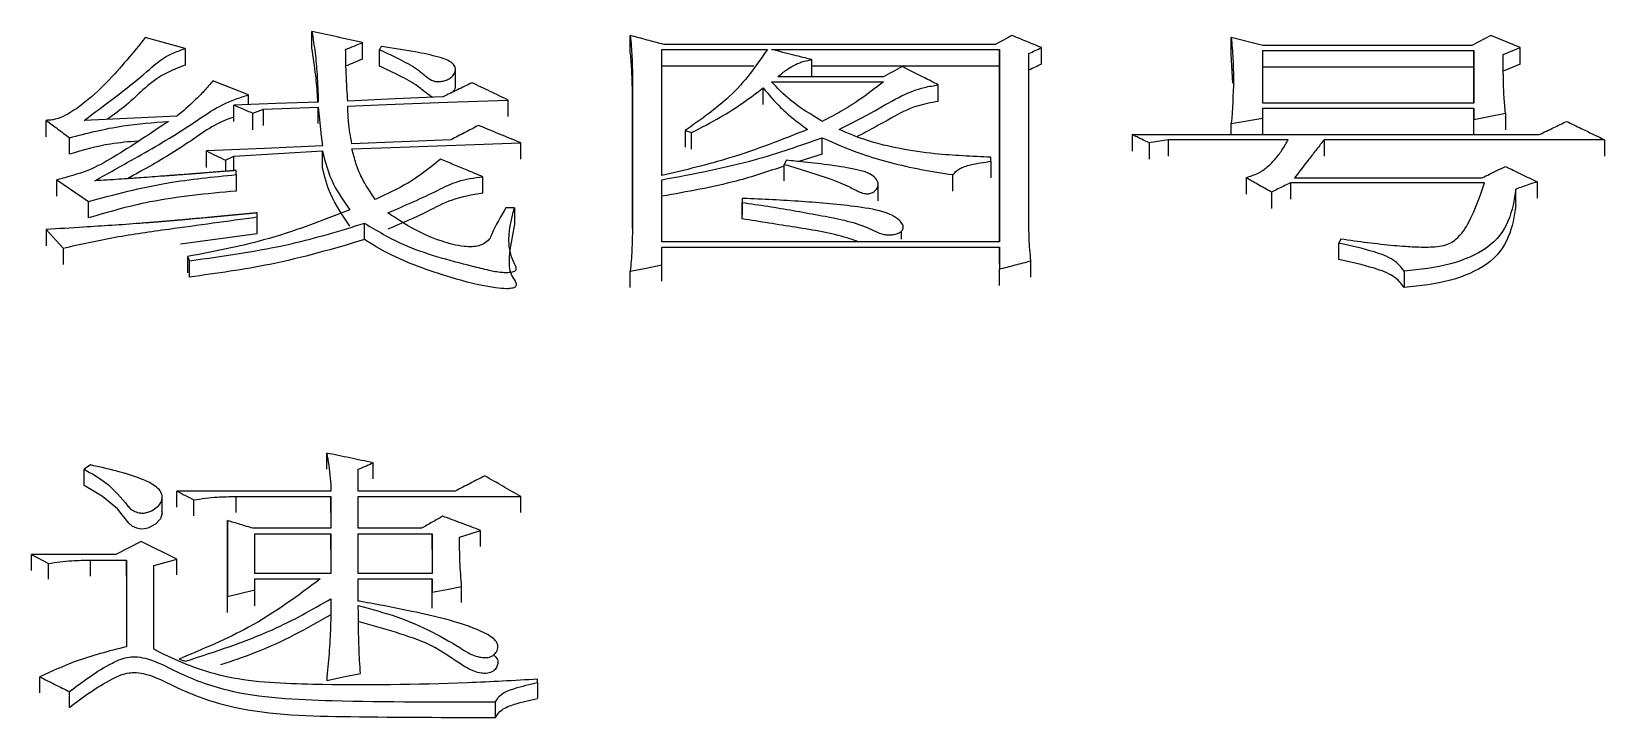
# Model space of a CAD drawing. Header units: millimetres. Extents: x 5659 to 7608, y 3628 to 5007.
# Drawn here: x 6105.1 to 6113.17, y 4833.07 to 4836.58 of the extents above; entities that cross this region are included whole.
import ezdxf

# ---------------------------------------------------------------- set-up
doc = ezdxf.new("R2010")
doc.units = ezdxf.units.MM

msp = doc.modelspace()

# ---------------------------------------------------------------- linework, layer by layer
at = {"color": 7, "linetype": 'Continuous', "lineweight": 25}
for p, q in [((6106.5428, 4836.4997), (6106.5428, 4836.5849)), ((6105.8933, 4836.4977), (6105.6882, 4836.5541)), ((6105.8933, 4836.4977), (6105.8933, 4836.4126)), ((6106.8024, 4836.4433), (6106.8024, 4836.5284)), ((6106.8889, 4836.4073), (6106.8889, 4836.4924)), ((6108.1762, 4836.4792), (6108.1762, 4836.5643)), ((6108.3385, 4836.4924), (6108.8794, 4836.4924)), ((6108.3385, 4835.8461), (6108.3385, 4836.4924)), ((6110.0476, 4836.5181), (6108.3493, 4836.5181)), ((6108.901, 4836.4924), (6110.0692, 4836.4923)), ((6110.0692, 4836.4923), (6110.0692, 4835.5061)), ((6110.0692, 4836.4073), (6110.0692, 4836.4923)), ((6110.2856, 4836.4175), (6110.2856, 4836.5026)), ((6111.2591, 4836.4688), (6111.2591, 4836.554)), ((6111.4214, 4836.5129), (6111.2591, 4836.554)), ((6112.4923, 4836.5129), (6111.4214, 4836.5129)), ((6112.5897, 4836.5642), (6112.4923, 4836.5129)), ((6112.7411, 4836.5026), (6112.5897, 4836.5642)), ((6112.6546, 4836.4665), (6112.7411, 4836.5026)), ((6112.7411, 4836.4175), (6112.7411, 4836.5026)), ((6110.2207, 4835.6021), (6110.2207, 4836.4717)), ((6111.2666, 4836.3203), (6111.2591, 4836.4688)), ((6111.4214, 4836.4872), (6112.5031, 4836.4871)), ((6111.4214, 4836.218), (6111.4214, 4836.4872)), ((6112.5031, 4836.4871), (6112.5031, 4836.218)), ((6112.5031, 4836.4021), (6112.5031, 4836.4871)), ((6112.7411, 4836.4175), (6112.6546, 4836.3815)), ((6106.2178, 4836.2599), (6106.0344, 4836.3323)), ((6107.2787, 4836.3108), (6107.2787, 4836.3962)), ((6108.187, 4836.3685), (6108.187, 4835.5755)), ((6108.187, 4836.2836), (6108.187, 4836.3685)), ((6108.8104, 4836.4073), (6108.3385, 4836.4073)), ((6108.901, 4836.3271), (6109.4743, 4836.3271)), ((6109.4743, 4836.353), (6108.9334, 4836.353)), ((6110.0692, 4836.4073), (6109.1065, 4836.4073)), ((6110.0692, 4835.5061), (6110.0692, 4836.4073)), ((6112.5031, 4836.4021), (6111.4214, 4836.4021)), ((6112.5031, 4836.218), (6112.5031, 4836.4021)), ((6106.2178, 4836.2104), (6106.2178, 4836.2599)), ((6108.187, 4835.5753), (6108.187, 4836.2836)), ((6108.8577, 4836.2112), (6108.8577, 4836.296)), ((6109.7558, 4836.2266), (6109.7558, 4836.3114)), ((6106.1426, 4836.1231), (6106.1426, 4836.2077)), ((6106.2399, 4836.0814), (6106.2399, 4836.166)), ((6106.294, 4836.1022), (6106.294, 4836.1869)), ((6106.5752, 4836.1126), (6106.5752, 4836.1973)), ((6107.5488, 4836.149), (6107.5488, 4836.2337)), ((6112.5031, 4836.218), (6111.4214, 4836.218)), ((6111.4214, 4836.192), (6112.5031, 4836.192)), ((6111.4214, 4836.1399), (6111.4214, 4836.192)), ((6112.5031, 4836.192), (6112.5031, 4836.1346)), ((6112.5031, 4836.1073), (6112.5031, 4836.192)), ((6112.5031, 4836.1346), (6112.6654, 4836.1659)), ((6112.6654, 4836.1659), (6112.6654, 4836.0813)), ((6105.1798, 4836.045), (6105.1798, 4836.1295)), ((6105.8505, 4836.1504), (6105.3747, 4836.1295)), ((6111.2591, 4836.1138), (6111.4214, 4836.1399)), ((6111.2591, 4836.0562), (6111.2591, 4836.1138)), ((6111.4214, 4836.0562), (6111.4214, 4836.1399)), ((6112.5031, 4836.0562), (6112.5031, 4836.1346)), ((6105.2989, 4835.9561), (6105.2989, 4836.0406)), ((6107.6137, 4835.93), (6107.6137, 4836.0144)), ((6108.4574, 4836.0772), (6108.4899, 4836.0668)), ((6108.4574, 4836.0772), (6108.4574, 4835.9927)), ((6108.4899, 4835.9823), (6108.4899, 4836.0668)), ((6109.1605, 4835.9562), (6109.1605, 4836.0406)), ((6110.7507, 4836.0562), (6112.8385, 4836.0562)), ((6110.7507, 4836.0562), (6110.7507, 4835.9718)), ((6110.9346, 4836.0301), (6110.8373, 4836.0143)), ((6110.8373, 4836.0143), (6110.8373, 4835.9299)), ((6111.5512, 4836.03), (6110.9346, 4836.0301)), ((6110.9346, 4836.0301), (6110.9346, 4835.9456)), ((6113.1738, 4836.03), (6111.7351, 4836.03)), ((6111.7351, 4836.03), (6111.7351, 4835.9456)), ((6113.1738, 4836.03), (6113.1738, 4835.9456)), ((6106.0019, 4835.8881), (6106.0019, 4835.9724)), ((6106.0993, 4835.9251), (6106.1426, 4835.9461)), ((6106.0993, 4835.9251), (6106.0993, 4835.8681)), ((6106.1426, 4835.8716), (6106.1426, 4835.9461)), ((6106.5969, 4835.8881), (6106.5969, 4835.9724)), ((6108.9767, 4835.9251), (6108.9659, 4835.904)), ((6109.1605, 4835.9561), (6109.0402, 4835.9186)), ((6110.026, 4835.9198), (6110.026, 4835.9408)), ((6106.1534, 4835.8513), (6106.1534, 4835.8724)), ((6106.1534, 4835.8513), (6106.1534, 4835.7671)), ((6109.8313, 4835.7671), (6109.8313, 4835.8513)), ((6110.026, 4835.9198), (6110.026, 4835.8355)), ((6105.2339, 4835.825), (6105.3962, 4835.7138)), ((6107.4191, 4835.7565), (6107.4191, 4835.8407)), ((6108.3385, 4835.5061), (6108.3385, 4835.8249)), ((6109.4475, 4835.7178), (6109.4475, 4835.8024)), ((6111.3348, 4835.8354), (6111.3348, 4835.7512)), ((6112.5572, 4835.809), (6111.562, 4835.809)), ((6111.562, 4835.809), (6111.562, 4835.7249)), ((6111.5837, 4835.8354), (6112.5464, 4835.8354)), ((6112.7195, 4835.6931), (6112.7195, 4835.7772)), ((6112.8277, 4835.8143), (6112.8277, 4835.7301)), ((6105.3962, 4835.6297), (6105.3962, 4835.7138)), ((6107.5813, 4835.6819), (6107.5381, 4835.6819)), ((6107.5813, 4835.6819), (6107.5813, 4835.598)), ((6108.7495, 4835.7296), (6108.7495, 4835.6456)), ((6108.7495, 4835.7296), (6108.7495, 4835.7086)), ((6108.7495, 4835.6246), (6108.7495, 4835.7086)), ((6111.4647, 4835.7614), (6111.4647, 4835.6774)), ((6106.2616, 4835.6342), (6106.2616, 4835.6554)), ((6106.2616, 4835.5502), (6106.2616, 4835.6342)), ((6106.8132, 4835.5183), (6106.8132, 4835.6022)), ((6109.567, 4835.6041), (6109.567, 4835.6051)), ((6105.1798, 4835.5702), (6105.1798, 4835.4865)), ((6105.1798, 4835.5702), (6105.266, 4835.4745)), ((6105.8695, 4835.4969), (6106.2615, 4835.5502)), ((6109.5669, 4835.5208), (6109.5669, 4835.5625)), ((6111.8217, 4835.5221), (6111.8108, 4835.5007)), ((6105.266, 4835.4745), (6105.266, 4835.3908)), ((6110.0692, 4835.5061), (6108.3385, 4835.5061)), ((6108.3385, 4835.4794), (6110.0692, 4835.4793)), ((6108.3385, 4835.3883), (6108.3385, 4835.4794)), ((6110.0692, 4835.3957), (6110.0692, 4835.4793)), ((6110.0692, 4835.4793), (6110.0692, 4835.3668)), ((6111.8108, 4835.4169), (6111.8108, 4835.5007)), ((6105.9046, 4835.4313), (6105.9154, 4835.4098)), ((6105.9046, 4835.4313), (6105.9046, 4835.3476)), ((6105.9154, 4835.3263), (6105.9154, 4835.4098)), ((6108.3385, 4835.3048), (6108.3385, 4835.3883)), ((6110.0692, 4835.2833), (6110.0692, 4835.3668)), ((6110.2315, 4835.3262), (6110.2315, 4835.4097)), ((6108.1762, 4835.2726), (6108.1762, 4835.356)), ((6112.1462, 4835.356), (6112.1462, 4835.2724)), ((6106.6185, 4834.3422), (6106.6185, 4834.4242)), ((6105.407, 4834.3631), (6105.3745, 4834.3409)), ((6105.3745, 4834.2586), (6105.3745, 4834.3409)), ((6106.7808, 4834.2293), (6106.7808, 4834.3409)), ((6106.8565, 4834.2922), (6106.8565, 4834.3742)), ((6106.6402, 4834.2294), (6105.8505, 4834.2294)), ((6105.8505, 4834.1476), (6105.8505, 4834.2294)), ((6107.2784, 4834.2293), (6106.7808, 4834.2293)), ((6105.7739, 4834.2025), (6105.7739, 4834.2086)), ((6105.7739, 4834.1263), (6105.7739, 4834.1965)), ((6105.937, 4834.1029), (6105.937, 4834.1846)), ((6106.1534, 4834.2014), (6106.6402, 4834.2014)), ((6106.1534, 4834.1193), (6106.1534, 4834.2014)), ((6106.6402, 4834.2014), (6106.6402, 4834.0388)), ((6106.6402, 4834.1197), (6106.6402, 4834.2014)), ((6106.7808, 4834.2014), (6107.6137, 4834.2014)), ((6106.7808, 4834.0388), (6106.7808, 4834.2014)), ((6107.6137, 4834.1196), (6107.6137, 4834.2014)), ((6106.1101, 4834.0782), (6106.1101, 4833.6884)), ((6106.1101, 4833.9966), (6106.1101, 4834.0782)), ((6106.1101, 4833.607), (6106.1101, 4833.9962)), ((6106.6402, 4834.0388), (6106.2399, 4834.0388)), ((6106.2508, 4834.0107), (6106.6402, 4834.0107)), ((6106.2508, 4833.8075), (6106.2508, 4834.0107)), ((6106.6402, 4834.0107), (6106.6402, 4833.8075)), ((6106.6402, 4833.9292), (6106.6402, 4834.0107)), ((6107.1053, 4834.0388), (6106.7808, 4834.0388)), ((6106.7808, 4834.0107), (6107.1594, 4834.0107)), ((6106.7808, 4833.8075), (6106.7808, 4834.0107)), ((6107.1594, 4834.0107), (6107.1594, 4833.8075)), ((6107.1594, 4833.9292), (6107.1594, 4834.0107)), ((6107.4082, 4833.9461), (6107.4082, 4834.0276)), ((6105.6666, 4833.9713), (6105.5368, 4833.9037)), ((6105.8505, 4833.8811), (6105.6666, 4833.9713)), ((6105.1041, 4833.9037), (6105.1907, 4833.8585)), ((6105.5368, 4833.9037), (6105.1041, 4833.9037)), ((6105.1907, 4833.7772), (6105.1907, 4833.8585)), ((6105.407, 4833.8754), (6105.5909, 4833.8754)), ((6105.407, 4833.7941), (6105.407, 4833.8754)), ((6105.5909, 4833.8754), (6105.5909, 4833.4316)), ((6105.5909, 4833.7941), (6105.5909, 4833.8754)), ((6105.7315, 4833.42), (6105.7315, 4833.8471)), ((6105.8505, 4833.7998), (6105.8505, 4833.8811)), ((6105.5909, 4833.7937), (6105.5909, 4833.4316)), ((6106.6402, 4833.8075), (6106.2508, 4833.8075)), ((6106.2508, 4833.7792), (6106.5859, 4833.7792)), ((6106.2508, 4833.7225), (6106.2508, 4833.7792)), ((6107.1594, 4833.8075), (6106.7808, 4833.8075)), ((6106.7808, 4833.7792), (6107.1594, 4833.7792)), ((6106.7808, 4833.6656), (6106.7808, 4833.7792)), ((6107.1594, 4833.7792), (6107.1594, 4833.7111)), ((6107.1594, 4833.698), (6107.1594, 4833.7792)), ((6106.1101, 4833.6074), (6106.1101, 4833.6884)), ((6106.2508, 4833.6414), (6106.2508, 4833.7225)), ((6107.1594, 4833.6301), (6107.1594, 4833.7111)), ((6107.3109, 4833.6584), (6107.3109, 4833.7395)), ((6107.4802, 4833.4655), (6107.4802, 4833.4676)), ((6107.4802, 4833.3864), (6107.4802, 4833.3956)), ((6105.1474, 4833.1961), (6105.1474, 4833.2765)), ((6107.7003, 4833.2477), (6107.7003, 4833.265)), ((6107.7003, 4833.2477), (6107.7003, 4833.1673)), ((6107.484, 4833.0689), (6107.484, 4833.1496))]:
    msp.add_line(p, q, dxfattribs=at)
at = {"color": 7, "linetype": 'Continuous', "lineweight": 25, "flags": 128}
for points in [[(6109.1065, 4836.3558), (6109.1065, 4836.3983), (6109.1065, 4836.4408)], [(6107.2135, 4836.2493), (6106.9701, 4836.2389), (6106.7267, 4836.2285)], [(6106.5752, 4836.2233), (6106.3589, 4836.2155), (6106.1426, 4836.2077)], [(6106.2399, 4836.166), (6106.267, 4836.1765), (6106.294, 4836.1869)], [(6106.294, 4836.1869), (6106.4346, 4836.1921), (6106.5752, 4836.1973)], [(6106.7267, 4836.2025), (6106.9262, 4836.2101), (6107.2375, 4836.2219), (6107.5488, 4836.2337)], [(6107.2567, 4836.0301), (6107.0025, 4836.0196), (6106.7483, 4836.0092)], [(6106.7483, 4835.9829), (6106.9479, 4835.9902), (6107.2808, 4836.0023), (6107.6137, 4836.0144)], [(6106.5969, 4835.9987), (6106.2994, 4835.9855), (6106.0019, 4835.9724)], [(6106.1426, 4835.9461), (6106.3697, 4835.9593), (6106.5969, 4835.9724)], [(6108.9659, 4835.8197), (6108.9659, 4835.8545), (6108.9659, 4835.8792), (6108.9659, 4835.904)], [(6105.2339, 4835.7408), (6105.2339, 4835.762), (6105.2339, 4835.7833), (6105.2339, 4835.825)], [(6108.1762, 4835.356), (6108.2573, 4835.3722), (6108.3385, 4835.3883)], [(6105.7715, 4834.1257), (6105.7748, 4834.1156), (6105.7669, 4834.0873), (6105.7409, 4834.0601), (6105.7016, 4834.0393), (6105.6838, 4834.0352), (6105.6644, 4834.035), (6105.6444, 4834.0392), (6105.621, 4834.0498), (6105.6041, 4834.0643), (6105.5458, 4834.1391), (6105.4685, 4834.2016), (6105.3745, 4834.2586), (6105.3745, 4834.2586)], [(6107.3, 4833.9938), (6107.3541, 4834.0107), (6107.4082, 4834.0276)], [(6105.1041, 4833.8223), (6105.1041, 4833.8424), (6105.1041, 4833.8628), (6105.1041, 4833.9037)], [(6105.7315, 4833.8471), (6105.7764, 4833.8599), (6105.8134, 4833.8705), (6105.8505, 4833.8811)], [(6106.1101, 4833.6884), (6106.1804, 4833.7054), (6106.2508, 4833.7225)], [(6107.1594, 4833.7111), (6107.2351, 4833.7253), (6107.3109, 4833.7395)], [(6105.8613, 4833.3685), (6105.8775, 4833.3628), (6105.8937, 4833.357)], [(6106.6185, 4833.2592), (6106.7051, 4833.2765), (6106.7916, 4833.2938)], [(6105.2989, 4833.1208), (6105.2989, 4833.1412), (6105.2989, 4833.1616), (6105.2989, 4833.2016)]]:
    msp.add_lwpolyline(points, dxfattribs=at)
at = {"color": 7, "linetype": 'Continuous', "lineweight": 25}
for points, knots in [([(6106.5428, 4836.5849), (6106.5486, 4836.5485), (6106.5602, 4836.4757), (6106.5709, 4836.3552), (6106.5737, 4836.2708), (6106.5752, 4836.2233)], [0, 0, 0, 0, 0.304303, 0.608646, 1, 1, 1, 1]), ([(6106.8024, 4836.5284), (6106.7591, 4836.5378), (6106.6726, 4836.5567), (6106.5861, 4836.5755), (6106.5428, 4836.5849)], [0, 0, 0, 0, 0.5, 1, 1, 1, 1]), ([(6105.6882, 4836.5541), (6105.6255, 4836.4765), (6105.5297, 4836.3581), (6105.3877, 4836.2251), (6105.2964, 4836.1623), (6105.2399, 4836.1374), (6105.2041, 4836.13), (6105.188, 4836.1297), (6105.1798, 4836.1295)], [0, 0, 0, 0, 0.493284, 0.752435, 0.883694, 0.950802, 0.974829, 1, 1, 1, 1]), ([(6105.3747, 4836.1295), (6105.4279, 4836.1691), (6105.5389, 4836.2514), (6105.6816, 4836.3633), (6105.7816, 4836.4574), (6105.8652, 4836.4875), (6105.8933, 4836.4977)], [0, 0, 0, 0, 0.31366, 0.654046, 0.883874, 1, 1, 1, 1]), ([(6106.5728, 4836.2232), (6106.5726, 4836.2319), (6106.5715, 4836.2775), (6106.5618, 4836.3699), (6106.5496, 4836.453), (6106.5428, 4836.4997)], [0, 0, 0, 0, 0.093559, 0.490827, 1, 1, 1, 1]), ([(6106.7159, 4836.4924), (6106.7303, 4836.4984), (6106.7591, 4836.5104), (6106.788, 4836.5224), (6106.8024, 4836.5284)], [0, 0, 0, 0, 0.4999992, 1, 1, 1, 1]), ([(6106.7267, 4836.2285), (6106.7253, 4836.2489), (6106.7216, 4836.3032), (6106.7174, 4836.3912), (6106.7164, 4836.4587), (6106.7159, 4836.4924)], [0, 0, 0, 0, 0.230465, 0.615194, 1, 1, 1, 1]), ([(6106.8889, 4836.4924), (6106.9262, 4836.475), (6106.9973, 4836.4419), (6107.083, 4836.3945), (6107.1267, 4836.3551), (6107.1558, 4836.334), (6107.1799, 4836.3281), (6107.2002, 4836.3281), (6107.2217, 4836.3318), (6107.2437, 4836.3397), (6107.2643, 4836.3539), (6107.2776, 4836.375), (6107.2813, 4836.3989), (6107.2668, 4836.4201), (6107.2392, 4836.4391), (6107.1728, 4836.4601), (6107.0583, 4836.4849), (6106.9577, 4836.4995), (6106.8998, 4836.5079)], [0, 0, 0, 0, 0.140265, 0.267253, 0.34565, 0.385196, 0.401729, 0.418248, 0.440927, 0.464428, 0.491888, 0.53456, 0.581082, 0.616632, 0.65201, 0.706896, 0.831302, 1, 1, 1, 1]), ([(6106.8998, 4836.5078), (6106.8988, 4836.5065), (6106.8966, 4836.5033), (6106.893, 4836.4981), (6106.8903, 4836.4943), (6106.8889, 4836.4924)], [0, 0, 0, 0, 0.25891, 0.629455, 1, 1, 1, 1]), ([(6108.1762, 4836.5643), (6108.178, 4836.546), (6108.1815, 4836.5094), (6108.1854, 4836.4442), (6108.1864, 4836.3972), (6108.187, 4836.3685)], [0, 0, 0, 0, 0.281466, 0.562942, 1, 1, 1, 1]), ([(6108.3493, 4836.5181), (6108.3204, 4836.5258), (6108.2627, 4836.5412), (6108.2051, 4836.5566), (6108.1762, 4836.5643)], [0, 0, 0, 0, 0.499999, 1, 1, 1, 1]), ([(6108.8794, 4836.4924), (6108.8223, 4836.4098), (6108.7195, 4836.2612), (6108.5381, 4836.1339), (6108.4574, 4836.0772)], [0, 0, 0, 0, 0.555128, 1, 1, 1, 1]), ([(6109.1065, 4836.4408), (6109.0761, 4836.4485), (6109.0267, 4836.4609), (6108.9581, 4836.478), (6108.92, 4836.4876), (6108.901, 4836.4924)], [0, 0, 0, 0, 0.443636, 0.721817, 1, 1, 1, 1]), ([(6110.1341, 4836.5643), (6110.1197, 4836.5566), (6110.0909, 4836.5412), (6110.062, 4836.5258), (6110.0476, 4836.5181)], [0, 0, 0, 0, 0.499996, 1, 1, 1, 1]), ([(6110.2856, 4836.5026), (6110.2603, 4836.5129), (6110.2099, 4836.5335), (6110.1594, 4836.554), (6110.1341, 4836.5643)], [0, 0, 0, 0, 0.499999, 1, 1, 1, 1]), ([(6110.2207, 4836.4717), (6110.2315, 4836.4769), (6110.2531, 4836.4872), (6110.2748, 4836.4975), (6110.2856, 4836.5026)], [0, 0, 0, 0, 0.499999, 1, 1, 1, 1]), ([(6111.2591, 4836.554), (6111.2622, 4836.5173), (6111.2682, 4836.4439), (6111.2723, 4836.2974), (6111.2644, 4836.187), (6111.2591, 4836.1138)], [0, 0, 0, 0, 0.252085, 0.504198, 1, 1, 1, 1]), ([(6105.8933, 4836.4126), (6105.8632, 4836.4012), (6105.7276, 4836.3497), (6105.6359, 4836.2372), (6105.5264, 4836.1584), (6105.4935, 4836.1348)], [0, 0, 0, 0, 0.166282, 0.749893, 1, 1, 1, 1]), ([(6106.8024, 4836.4433), (6106.788, 4836.4373), (6106.7597, 4836.4256), (6106.7315, 4836.4138), (6106.7176, 4836.408)], [0, 0, 0, 0, 0.5102864, 1, 1, 1, 1]), ([(6108.187, 4836.2836), (6108.1867, 4836.3021), (6108.1861, 4836.3389), (6108.1829, 4836.4042), (6108.1787, 4836.4508), (6108.1762, 4836.4792)], [0, 0, 0, 0, 0.281816, 0.563643, 1, 1, 1, 1]), ([(6108.9334, 4836.353), (6108.9478, 4836.3653), (6108.9715, 4836.3857), (6109.0142, 4836.4104), (6109.0547, 4836.4302), (6109.0891, 4836.4372), (6109.1065, 4836.4408)], [0, 0, 0, 0, 0.333513, 0.552424, 0.773916, 1, 1, 1, 1]), ([(6110.2856, 4836.4175), (6110.2748, 4836.4124), (6110.2531, 4836.4021), (6110.2315, 4836.3918), (6110.2207, 4836.3867)], [0, 0, 0, 0, 0.499998, 1, 1, 1, 1]), ([(6112.6654, 4836.1659), (6112.6652, 4836.1684), (6112.6647, 4836.1734), (6112.6641, 4836.1809), (6112.6634, 4836.1883), (6112.6628, 4836.1958), (6112.6621, 4836.2033), (6112.6615, 4836.2107), (6112.661, 4836.217), (6112.6605, 4836.2232), (6112.66, 4836.2294), (6112.6595, 4836.2369), (6112.6588, 4836.2468), (6112.6582, 4836.2567), (6112.6576, 4836.2667), (6112.6572, 4836.2741), (6112.6567, 4836.2841), (6112.6563, 4836.294), (6112.6559, 4836.3039), (6112.6557, 4836.3114), (6112.6554, 4836.3213), (6112.6552, 4836.3312), (6112.655, 4836.3411), (6112.6548, 4836.351), (6112.6547, 4836.3609), (6112.6546, 4836.3708), (6112.6545, 4836.3782), (6112.6545, 4836.3857), (6112.6544, 4836.3931), (6112.6544, 4836.3993), (6112.6544, 4836.4042), (6112.6544, 4836.4091), (6112.6544, 4836.4141), (6112.6544, 4836.419), (6112.6544, 4836.4227), (6112.6544, 4836.4264), (6112.6544, 4836.4314), (6112.6544, 4836.4363), (6112.6545, 4836.4412), (6112.6545, 4836.4462), (6112.6545, 4836.4511), (6112.6545, 4836.456), (6112.6545, 4836.4608), (6112.6546, 4836.4643), (6112.6546, 4836.4665)], [0, 0, 0, 0, 0.024742, 0.049483, 0.074225, 0.098967, 0.123709, 0.14845, 0.173192, 0.185563, 0.210305, 0.235047, 0.259788, 0.309272, 0.334014, 0.358756, 0.383497, 0.432981, 0.457723, 0.482464, 0.507206, 0.55669, 0.581431, 0.606173, 0.655657, 0.680399, 0.70514, 0.729882, 0.754624, 0.779366, 0.791736, 0.804107, 0.828849, 0.84122, 0.853591, 0.865962, 0.878333, 0.903074, 0.915445, 0.927816, 0.952558, 0.964929, 0.9773, 1, 1, 1, 1]), ([(6106.0344, 4836.3323), (6106.0202, 4836.3151), (6105.9917, 4836.2808), (6105.9309, 4836.2199), (6105.8814, 4836.1771), (6105.8505, 4836.1504)], [0, 0, 0, 0, 0.273067, 0.546131, 1, 1, 1, 1]), ([(6107.1655, 4836.2473), (6107.1652, 4836.2473), (6107.1576, 4836.249), (6107.128, 4836.2682), (6107.0848, 4836.3093), (6106.9934, 4836.3588), (6106.9239, 4836.3911), (6106.8889, 4836.4073)], [0, 0, 0, 0, 0.002101, 0.06025, 0.324417, 0.659916, 1, 1, 1, 1]), ([(6109.1606, 4836.1243), (6109.103, 4836.1593), (6109.0007, 4836.2216), (6108.9313, 4836.295), (6108.901, 4836.3271)], [0, 0, 0, 0, 0.563044, 1, 1, 1, 1]), ([(6109.4743, 4836.3271), (6109.4331, 4836.295), (6109.3661, 4836.2429), (6109.2602, 4836.1753), (6109.1939, 4836.1413), (6109.1606, 4836.1243)], [0, 0, 0, 0, 0.443463, 0.720804, 1, 1, 1, 1]), ([(6109.5716, 4836.4047), (6109.5554, 4836.3961), (6109.523, 4836.3789), (6109.4905, 4836.3616), (6109.4743, 4836.353)], [0, 0, 0, 0, 0.499998, 1, 1, 1, 1]), ([(6109.7557, 4836.3115), (6109.7314, 4836.3238), (6109.6886, 4836.3455), (6109.6272, 4836.3766), (6109.5902, 4836.3953), (6109.5716, 4836.4047)], [0, 0, 0, 0, 0.3962, 0.6981, 1, 1, 1, 1]), ([(6105.4286, 4835.8197), (6105.4969, 4835.8578), (6105.6632, 4835.9507), (6105.9034, 4836.0889), (6106.0723, 4836.215), (6106.1953, 4836.253), (6106.2178, 4836.2599)], [0, 0, 0, 0, 0.257956, 0.627877, 0.931924, 1, 1, 1, 1]), ([(6107.3649, 4836.322), (6107.3397, 4836.3099), (6107.2892, 4836.2857), (6107.2387, 4836.2614), (6107.2135, 4836.2493)], [0, 0, 0, 0, 0.499998, 1, 1, 1, 1]), ([(6107.2772, 4836.3108), (6107.278, 4836.3067), (6107.2801, 4836.294), (6107.271, 4836.282), (6107.2648, 4836.2739)], [0, 0, 0, 0, 0.322685, 1, 1, 1, 1]), ([(6107.5488, 4836.2337), (6107.5182, 4836.2484), (6107.4569, 4836.2779), (6107.3956, 4836.3073), (6107.3649, 4836.322)], [0, 0, 0, 0, 0.5, 1, 1, 1, 1]), ([(6108.4899, 4836.0668), (6108.54, 4836.0923), (6108.6334, 4836.14), (6108.7542, 4836.2178), (6108.8231, 4836.2699), (6108.8577, 4836.296)], [0, 0, 0, 0, 0.3660862, 0.682145, 1, 1, 1, 1]), ([(6108.8577, 4836.296), (6108.8862, 4836.2615), (6108.9313, 4836.2068), (6109.0126, 4836.1369), (6109.0607, 4836.1006), (6109.0848, 4836.0825)], [0, 0, 0, 0, 0.459963, 0.729487, 1, 1, 1, 1]), ([(6109.2471, 4836.0825), (6109.3094, 4836.1139), (6109.4212, 4836.1702), (6109.5512, 4836.2506), (6109.6638, 4836.2965), (6109.732, 4836.3075), (6109.7556, 4836.3114)], [0, 0, 0, 0, 0.381447, 0.683524, 0.890528, 1, 1, 1, 1]), ([(6106.1426, 4836.2077), (6106.1555, 4836.2022), (6106.1783, 4836.1924), (6106.2107, 4836.1786), (6106.2302, 4836.1702), (6106.2399, 4836.166)], [0, 0, 0, 0, 0.400146, 0.700073, 1, 1, 1, 1]), ([(6106.5752, 4836.1973), (6106.5771, 4836.1762), (6106.5808, 4836.1326), (6106.588, 4836.0664), (6106.5939, 4836.0212), (6106.5969, 4835.9987)], [0, 0, 0, 0, 0.320034, 0.659996, 1, 1, 1, 1]), ([(6106.7483, 4836.0092), (6106.7448, 4836.0281), (6106.7376, 4836.066), (6106.7292, 4836.1305), (6106.7276, 4836.176), (6106.7267, 4836.2025)], [0, 0, 0, 0, 0.293913, 0.587864, 1, 1, 1, 1]), ([(6109.7556, 4836.2265), (6109.7186, 4836.2197), (6109.6246, 4836.2024), (6109.5106, 4836.1387), (6109.4136, 4836.0843), (6109.3542, 4836.0536), (6109.3401, 4836.0463)], [0, 0, 0, 0, 0.214427, 0.543787, 0.891343, 1, 1, 1, 1]), ([(6105.1798, 4836.1295), (6105.1997, 4836.1147), (6105.2393, 4836.0851), (6105.279, 4836.0554), (6105.2988, 4836.0406)], [0, 0, 0, 0, 0.500003, 1, 1, 1, 1]), ([(6105.8072, 4836.1243), (6105.7143, 4836.0619), (6105.5845, 4835.9747), (6105.3983, 4835.8673), (6105.289, 4835.8391), (6105.2339, 4835.825)], [0, 0, 0, 0, 0.555127, 0.77558, 1, 1, 1, 1]), ([(6105.2989, 4836.0406), (6105.3887, 4836.0635), (6105.5508, 4836.1049), (6105.7282, 4836.1183), (6105.8072, 4836.1243)], [0, 0, 0, 0, 0.55469, 1, 1, 1, 1]), ([(6106.1426, 4836.1466), (6106.129, 4836.1417), (6106.0283, 4836.105), (6105.8939, 4835.9979), (6105.7218, 4835.9), (6105.6202, 4835.843), (6105.5975, 4835.8303)], [0, 0, 0, 0, 0.06105, 0.454035, 0.878148, 1, 1, 1, 1]), ([(6107.3974, 4836.1034), (6107.3739, 4836.0912), (6107.3271, 4836.0668), (6107.2802, 4836.0423), (6107.2567, 4836.0301)], [0, 0, 0, 0, 0.499998, 1, 1, 1, 1]), ([(6107.6137, 4836.0144), (6107.5777, 4836.0292), (6107.5055, 4836.0589), (6107.4334, 4836.0886), (6107.3974, 4836.1034)], [0, 0, 0, 0, 0.5, 1, 1, 1, 1]), ([(6112.8385, 4836.0562), (6112.851, 4836.0622), (6112.8759, 4836.0743), (6112.9228, 4836.097), (6112.9572, 4836.1136), (6112.9791, 4836.1242)], [0, 0, 0, 0, 0.266245, 0.532491, 1, 1, 1, 1]), ([(6112.9791, 4836.1242), (6113.0041, 4836.1121), (6113.049, 4836.0904), (6113.1139, 4836.059), (6113.1538, 4836.0397), (6113.1738, 4836.03)], [0, 0, 0, 0, 0.384573, 0.692287, 1, 1, 1, 1]), ([(6105.6509, 4836.0231), (6105.6033, 4836.0192), (6105.4786, 4836.009), (6105.3676, 4835.9763), (6105.2989, 4835.9561)], [0, 0, 0, 0, 0.381272, 1, 1, 1, 1]), ([(6109.0848, 4836.0825), (6108.9549, 4836.0309), (6108.7213, 4835.9382), (6108.4561, 4835.8744), (6108.3385, 4835.8461)], [0, 0, 0, 0, 0.5563759, 1, 1, 1, 1]), ([(6108.3385, 4835.8249), (6108.5021, 4835.8557), (6108.7925, 4835.9102), (6109.0486, 4836.001), (6109.1605, 4836.0406)], [0, 0, 0, 0, 0.563329, 1, 1, 1, 1]), ([(6109.1605, 4836.0406), (6109.2266, 4836.0114), (6109.3361, 4835.9631), (6109.5107, 4835.9122), (6109.6668, 4835.876), (6109.7763, 4835.8595), (6109.8313, 4835.8513)], [0, 0, 0, 0, 0.334937, 0.554746, 0.776585, 1, 1, 1, 1]), ([(6110.026, 4835.9408), (6109.9297, 4835.9447), (6109.7714, 4835.9511), (6109.5592, 4835.9824), (6109.3896, 4836.0219), (6109.2943, 4836.0624), (6109.2471, 4836.0825)], [0, 0, 0, 0, 0.3443941, 0.5659658, 0.7849961, 1, 1, 1, 1]), ([(6110.8373, 4836.0143), (6110.8249, 4836.0203), (6110.8043, 4836.0303), (6110.7755, 4836.0443), (6110.759, 4836.0523), (6110.7507, 4836.0562)], [0, 0, 0, 0, 0.42836, 0.71418, 1, 1, 1, 1]), ([(6111.3349, 4835.8354), (6111.3565, 4835.8428), (6111.3993, 4835.8573), (6111.4498, 4835.8928), (6111.4891, 4835.935), (6111.5237, 4835.982), (6111.5421, 4836.0141), (6111.5512, 4836.03)], [0, 0, 0, 0, 0.176065, 0.348002, 0.566634, 0.783694, 1, 1, 1, 1]), ([(6111.7351, 4836.03), (6111.7221, 4836.0134), (6111.6962, 4835.9801), (6111.6457, 4835.9153), (6111.6082, 4835.867), (6111.5837, 4835.8354)], [0, 0, 0, 0, 0.257226, 0.514452, 1, 1, 1, 1]), ([(6106.0019, 4835.9724), (6106.0182, 4835.9645), (6106.0506, 4835.9488), (6106.0831, 4835.933), (6106.0993, 4835.9251)], [0, 0, 0, 0, 0.499999, 1, 1, 1, 1]), ([(6106.5969, 4835.9724), (6106.6115, 4835.915), (6106.6376, 4835.8121), (6106.7069, 4835.7145), (6106.7375, 4835.6714)], [0, 0, 0, 0, 0.558486, 1, 1, 1, 1]), ([(6106.8673, 4835.7244), (6106.8423, 4835.7612), (6106.8014, 4835.8216), (6106.7672, 4835.9089), (6106.7546, 4835.9582), (6106.7483, 4835.9829)], [0, 0, 0, 0, 0.438459, 0.718604, 1, 1, 1, 1]), ([(6107.2026, 4835.9304), (6107.1502, 4835.8877), (6107.0557, 4835.8109), (6106.9253, 4835.751), (6106.8673, 4835.7244)], [0, 0, 0, 0, 0.554889, 1, 1, 1, 1]), ([(6107.419, 4835.8407), (6107.3924, 4835.8518), (6107.3429, 4835.8723), (6107.2708, 4835.9022), (6107.2253, 4835.921), (6107.2026, 4835.9304)], [0, 0, 0, 0, 0.36988, 0.68494, 1, 1, 1, 1]), ([(6108.9659, 4835.904), (6109.0091, 4835.891), (6109.1246, 4835.8564), (6109.2503, 4835.8146), (6109.3265, 4835.775), (6109.3503, 4835.7633), (6109.3691, 4835.756), (6109.3857, 4835.7529), (6109.3972, 4835.7529), (6109.4092, 4835.7553), (6109.4235, 4835.7615), (6109.4386, 4835.774), (6109.4488, 4835.792), (6109.4468, 4835.8154), (6109.4304, 4835.84), (6109.3936, 4835.8637), (6109.2713, 4835.8929), (6109.1295, 4835.9096), (6109.0072, 4835.922), (6108.9767, 4835.9251)], [0, 0, 0, 0, 0.125302, 0.334347, 0.369116, 0.392006, 0.415961, 0.426676, 0.435655, 0.44463, 0.458341, 0.481396, 0.513091, 0.54477, 0.589295, 0.633614, 0.685428, 0.92175, 1, 1, 1, 1]), ([(6105.3962, 4835.7138), (6105.5302, 4835.7494), (6105.7716, 4835.8136), (6106.0358, 4835.8397), (6106.1534, 4835.8513)], [0, 0, 0, 0, 0.554954, 1, 1, 1, 1]), ([(6106.1534, 4835.8724), (6106.151, 4835.8722), (6106.1463, 4835.8719), (6106.1392, 4835.8713), (6106.1333, 4835.8708), (6106.1274, 4835.8704), (6106.1214, 4835.8699), (6106.1155, 4835.8694), (6106.1096, 4835.869), (6106.1049, 4835.8686), (6106.0966, 4835.8679), (6106.0883, 4835.8673), (6106.0765, 4835.8663), (6106.067, 4835.8656), (6106.0552, 4835.8646), (6106.0457, 4835.8639), (6106.0339, 4835.863), (6106.0221, 4835.862), (6106.0102, 4835.8611), (6105.9984, 4835.8602), (6105.9866, 4835.8593), (6105.9747, 4835.8583), (6105.9629, 4835.8574), (6105.9534, 4835.8567), (6105.9416, 4835.8558), (6105.9321, 4835.855), (6105.9203, 4835.8541), (6105.9085, 4835.8532), (6105.8966, 4835.8523), (6105.8848, 4835.8514), (6105.8753, 4835.8507), (6105.8635, 4835.8498), (6105.8516, 4835.8489), (6105.8398, 4835.848), (6105.8279, 4835.8471), (6105.8185, 4835.8464), (6105.8066, 4835.8456), (6105.79, 4835.8443), (6105.7379, 4835.8405), (6105.6858, 4835.8366), (6105.6384, 4835.8332), (6105.6242, 4835.8322), (6105.5957, 4835.8302), (6105.5306, 4835.8258), (6105.4701, 4835.8222), (6105.4286, 4835.8197)], [0, 0, 0, 0, 0.009808, 0.019616, 0.029425, 0.034329, 0.044137, 0.053945, 0.058849, 0.068658, 0.073562, 0.093178, 0.102986, 0.122603, 0.132411, 0.152028, 0.161836, 0.181452, 0.201069, 0.210877, 0.230494, 0.25011, 0.259918, 0.279535, 0.289343, 0.308959, 0.318768, 0.338384, 0.358001, 0.367809, 0.387425, 0.397234, 0.41685, 0.436466, 0.446275, 0.465891, 0.475699, 0.495316, 0.534549, 0.691481, 0.711097, 0.730714, 0.75033, 0.828797, 1, 1, 1, 1]), ([(6106.7375, 4835.5874), (6106.7001, 4835.6424), (6106.6334, 4835.7404), (6106.608, 4835.843), (6106.5969, 4835.888)], [0, 0, 0, 0, 0.561177, 1, 1, 1, 1]), ([(6108.9659, 4835.8954), (6108.885, 4835.8681), (6108.6889, 4835.8021), (6108.4682, 4835.7634), (6108.3385, 4835.7407)], [0, 0, 0, 0, 0.412223, 1, 1, 1, 1]), ([(6109.8313, 4835.8513), (6109.8409, 4835.862), (6109.8607, 4835.8839), (6109.9338, 4835.9065), (6109.9908, 4835.9147), (6110.026, 4835.9198)], [0, 0, 0, 0, 0.267237, 0.548075, 1, 1, 1, 1]), ([(6112.5464, 4835.8354), (6112.5589, 4835.8415), (6112.585, 4835.8542), (6112.6246, 4835.8735), (6112.6518, 4835.8868), (6112.6654, 4835.8934)], [0, 0, 0, 0, 0.314653, 0.657326, 1, 1, 1, 1]), ([(6112.6654, 4835.8934), (6112.6924, 4835.8802), (6112.7465, 4835.8539), (6112.8006, 4835.8275), (6112.8277, 4835.8143)], [0, 0, 0, 0, 0.499999, 1, 1, 1, 1]), ([(6106.1534, 4835.7671), (6106.003, 4835.7531), (6105.7371, 4835.7282), (6105.4995, 4835.6596), (6105.3962, 4835.6297)], [0, 0, 0, 0, 0.565289, 1, 1, 1, 1]), ([(6106.9322, 4835.6554), (6107.0194, 4835.6927), (6107.1409, 4835.7448), (6107.2874, 4835.822), (6107.3748, 4835.8344), (6107.419, 4835.8407)], [0, 0, 0, 0, 0.557182, 0.776269, 1, 1, 1, 1]), ([(6111.4647, 4835.7614), (6111.4531, 4835.768), (6111.43, 4835.7812), (6111.3867, 4835.8059), (6111.355, 4835.824), (6111.3349, 4835.8354)], [0, 0, 0, 0, 0.267463, 0.534927, 1, 1, 1, 1]), ([(6111.562, 4835.809), (6111.5496, 4835.8029), (6111.5271, 4835.7919), (6111.4946, 4835.776), (6111.4747, 4835.7663), (6111.4647, 4835.7614)], [0, 0, 0, 0, 0.384577, 0.692287, 1, 1, 1, 1]), ([(6111.8217, 4835.5221), (6111.9121, 4835.5095), (6112.0215, 4835.4942), (6112.1639, 4835.4829), (6112.2449, 4835.4789), (6112.3248, 4835.4809), (6112.3818, 4835.498), (6112.437, 4835.538), (6112.5031, 4835.643), (6112.5352, 4835.7416), (6112.5572, 4835.809)], [0, 0, 0, 0, 0.237785, 0.287938, 0.366632, 0.446055, 0.486951, 0.527634, 0.676721, 1, 1, 1, 1]), ([(6112.7195, 4835.7772), (6112.7014, 4835.6671), (6112.6758, 4835.512), (6112.3866, 4835.3825), (6112.2275, 4835.3649), (6112.1462, 4835.356)], [0, 0, 0, 0, 0.544628, 0.767125, 1, 1, 1, 1]), ([(6112.8277, 4835.8143), (6112.8136, 4835.8094), (6112.7885, 4835.8009), (6112.7524, 4835.7885), (6112.7305, 4835.781), (6112.7195, 4835.7772)], [0, 0, 0, 0, 0.39043, 0.695215, 1, 1, 1, 1]), ([(6106.8132, 4835.6022), (6106.8768, 4835.5636), (6107.0313, 4835.47), (6107.2711, 4835.4061), (6107.4422, 4835.363), (6107.5014, 4835.3512), (6107.5415, 4835.3498), (6107.5622, 4835.3509), (6107.5775, 4835.3544), (6107.5859, 4835.3582), (6107.5908, 4835.3641), (6107.5922, 4835.3762), (6107.5672, 4835.4187), (6107.541, 4835.5232), (6107.5654, 4835.6193), (6107.5813, 4835.6819)], [0, 0, 0, 0, 0.18643, 0.452553, 0.51374, 0.559549, 0.574941, 0.592678, 0.599953, 0.607307, 0.613653, 0.622621, 0.650043, 0.772099, 1, 1, 1, 1]), ([(6107.419, 4835.7565), (6107.3645, 4835.7468), (6107.2561, 4835.7275), (6107.1146, 4835.6481), (6107.0014, 4835.6005), (6106.9322, 4835.5714)], [0, 0, 0, 0, 0.282471, 0.561267, 1, 1, 1, 1]), ([(6107.5383, 4835.6819), (6107.5117, 4835.6369), (6107.4803, 4835.5836), (6107.4549, 4835.5197), (6107.4308, 4835.499), (6107.3993, 4835.4856), (6107.3631, 4835.4798), (6107.2961, 4835.4847), (6107.1651, 4835.5189), (6107.0399, 4835.5839), (6106.9582, 4835.6381), (6106.9322, 4835.6554)], [0, 0, 0, 0, 0.266852, 0.315952, 0.365722, 0.40082, 0.436128, 0.478331, 0.60435, 0.873952, 1, 1, 1, 1]), ([(6108.7496, 4835.7086), (6108.7937, 4835.7022), (6108.9261, 4835.6829), (6109.1414, 4835.6447), (6109.3384, 4835.607), (6109.4321, 4835.5599), (6109.4684, 4835.5457), (6109.5006, 4835.5412), (6109.525, 4835.5429), (6109.5471, 4835.5488), (6109.5649, 4835.5583), (6109.5755, 4835.5704), (6109.5776, 4835.586), (6109.5672, 4835.6078), (6109.5387, 4835.6337), (6109.4659, 4835.6671), (6109.2987, 4835.6943), (6109.053, 4835.7151), (6108.8533, 4835.7253), (6108.7512, 4835.7295), (6108.7495, 4835.7296)], [0, 0, 0, 0, 0.07376, 0.221291, 0.369161, 0.400761, 0.427212, 0.440277, 0.453391, 0.466052, 0.479506, 0.492813, 0.505075, 0.525102, 0.558597, 0.593335, 0.676611, 0.83455, 0.997228, 1, 1, 1, 1]), ([(6112.7195, 4835.6931), (6112.7013, 4835.5831), (6112.6757, 4835.4281), (6112.3865, 4835.2988), (6112.2275, 4835.2813), (6112.1462, 4835.2724)], [0, 0, 0, 0, 0.544404, 0.766963, 1, 1, 1, 1]), ([(6106.2616, 4835.6554), (6106.2586, 4835.6551), (6106.2526, 4835.6545), (6106.2437, 4835.6536), (6106.2347, 4835.6528), (6106.2258, 4835.6519), (6106.2168, 4835.651), (6106.2079, 4835.6502), (6106.1989, 4835.6493), (6106.19, 4835.6484), (6106.181, 4835.6476), (6106.1721, 4835.6467), (6106.1601, 4835.6456), (6106.1452, 4835.6441), (6106.1303, 4835.6427), (6106.1154, 4835.6412), (6106.1005, 4835.6398), (6106.0826, 4835.6381), (6106.0646, 4835.6364), (6106.0467, 4835.6347), (6106.0288, 4835.633), (6106.0109, 4835.6313), (6105.987, 4835.6291), (6105.9571, 4835.6264), (6105.9273, 4835.6236), (6105.9033, 4835.6215), (6105.8854, 4835.6199), (6105.8675, 4835.6183), (6105.8495, 4835.6167), (6105.8315, 4835.6152), (6105.8136, 4835.6137), (6105.7956, 4835.6121), (6105.7777, 4835.6106), (6105.7597, 4835.6091), (6105.7417, 4835.6077), (6105.7237, 4835.6062), (6105.7087, 4835.605), (6105.6877, 4835.6034), (6105.6247, 4835.5985), (6105.5165, 4835.5909), (6105.3562, 4835.5807), (6105.2439, 4835.574), (6105.1798, 4835.5702)], [0, 0, 0, 0, 0.008314, 0.016628, 0.024942, 0.033256, 0.04157, 0.049884, 0.058198, 0.066512, 0.074827, 0.083141, 0.091455, 0.108083, 0.124711, 0.133025, 0.149653, 0.166281, 0.182909, 0.199537, 0.216166, 0.232794, 0.249422, 0.282678, 0.315934, 0.332562, 0.349191, 0.365819, 0.382447, 0.399075, 0.415703, 0.432331, 0.448959, 0.465587, 0.482216, 0.498844, 0.515472, 0.523786, 0.557042, 0.690072, 0.823098, 1, 1, 1, 1]), ([(6105.266, 4835.4745), (6105.3546, 4835.4944), (6105.531, 4835.5341), (6105.8672, 4835.5807), (6106.1104, 4835.6137), (6106.2615, 4835.6342)], [0, 0, 0, 0, 0.276136, 0.550092, 1, 1, 1, 1]), ([(6106.7375, 4835.6714), (6106.5944, 4835.6151), (6106.3369, 4835.514), (6106.0376, 4835.4567), (6105.9046, 4835.4313)], [0, 0, 0, 0, 0.555779, 1, 1, 1, 1]), ([(6105.9154, 4835.4098), (6106.0926, 4835.4344), (6106.4072, 4835.4781), (6106.6898, 4835.5645), (6106.8132, 4835.6022)], [0, 0, 0, 0, 0.563398, 1, 1, 1, 1]), ([(6109.3499, 4835.5061), (6109.3299, 4835.5132), (6109.2306, 4835.5487), (6109.0222, 4835.5814), (6108.8406, 4835.6101), (6108.7496, 4835.6246)], [0, 0, 0, 0, 0.111682, 0.554873, 1, 1, 1, 1]), ([(6110.2315, 4835.4097), (6110.2293, 4835.4288), (6110.225, 4835.467), (6110.2216, 4835.5312), (6110.221, 4835.5761), (6110.2207, 4835.6021)], [0, 0, 0, 0, 0.297192, 0.594407, 1, 1, 1, 1]), ([(6107.5813, 4835.5979), (6107.5791, 4835.5854), (6107.5682, 4835.5226), (6107.55, 4835.4348), (6107.5566, 4835.3441), (6107.5872, 4835.3055), (6107.5918, 4835.2874), (6107.5905, 4835.2802), (6107.5862, 4835.2751), (6107.5786, 4835.2711), (6107.5639, 4835.2675), (6107.5316, 4835.2655), (6107.4217, 4835.2771), (6107.2119, 4835.3346), (6106.9784, 4835.4158), (6106.8526, 4835.4939), (6106.8132, 4835.5183)], [0, 0, 0, 0, 0.0457855, 0.2289518, 0.3212203, 0.3670047, 0.3784, 0.3867044, 0.3924947, 0.3982997, 0.4069477, 0.4237008, 0.461575, 0.6250761, 0.8827095, 1, 1, 1, 1]), ([(6108.187, 4835.5755), (6108.1868, 4835.5568), (6108.1864, 4835.5193), (6108.1838, 4835.4462), (6108.1792, 4835.3917), (6108.1762, 4835.356)], [0, 0, 0, 0, 0.256617, 0.51324, 1, 1, 1, 1]), ([(6106.8132, 4835.5183), (6106.6543, 4835.4718), (6106.3687, 4835.3883), (6106.0547, 4835.3452), (6105.9154, 4835.3261)], [0, 0, 0, 0, 0.5564902, 1, 1, 1, 1]), ([(6112.1462, 4835.356), (6112.1305, 4835.3763), (6112.0985, 4835.4181), (6111.9711, 4835.4643), (6111.8719, 4835.4868), (6111.8108, 4835.5007)], [0, 0, 0, 0, 0.267599, 0.548584, 1, 1, 1, 1]), ([(6110.0692, 4835.3668), (6110.0963, 4835.3739), (6110.1504, 4835.3882), (6110.2045, 4835.4025), (6110.2315, 4835.4097)], [0, 0, 0, 0, 0.499999, 1, 1, 1, 1]), ([(6112.1462, 4835.2724), (6112.1305, 4835.2927), (6112.0985, 4835.3344), (6111.971, 4835.3806), (6111.8719, 4835.4031), (6111.8108, 4835.4169)], [0, 0, 0, 0, 0.267465, 0.548457, 1, 1, 1, 1]), ([(6106.6185, 4834.4242), (6106.6222, 4834.4035), (6106.6298, 4834.3608), (6106.6381, 4834.2958), (6106.6395, 4834.2515), (6106.6402, 4834.2294)], [0, 0, 0, 0, 0.321619, 0.660532, 1, 1, 1, 1]), ([(6106.8565, 4834.3742), (6106.8169, 4834.3826), (6106.7375, 4834.3993), (6106.6582, 4834.4159), (6106.6185, 4834.4242)], [0, 0, 0, 0, 0.499999, 1, 1, 1, 1]), ([(6105.3745, 4834.3409), (6105.4121, 4834.3198), (6105.5082, 4834.2658), (6105.5691, 4834.189), (6105.6119, 4834.1371), (6105.6312, 4834.1256), (6105.6499, 4834.1187), (6105.6715, 4834.1159), (6105.6917, 4834.1178), (6105.7175, 4834.1264), (6105.7456, 4834.1438), (6105.7705, 4834.1695), (6105.7776, 4834.2003), (6105.7677, 4834.2304), (6105.7319, 4834.263), (6105.6569, 4834.2985), (6105.543, 4834.3329), (6105.4526, 4834.353), (6105.407, 4834.3631)], [0, 0, 0, 0, 0.132576, 0.339199, 0.368942, 0.383766, 0.408891, 0.423884, 0.438973, 0.459319, 0.498147, 0.542368, 0.587069, 0.63299, 0.675109, 0.75468, 0.876186, 1, 1, 1, 1]), ([(6106.7808, 4834.3409), (6106.7934, 4834.3464), (6106.8187, 4834.3576), (6106.8439, 4834.3687), (6106.8565, 4834.3742)], [0, 0, 0, 0, 0.500001, 1, 1, 1, 1]), ([(6105.8505, 4834.2294), (6105.8649, 4834.2219), (6105.8938, 4834.207), (6105.9226, 4834.1921), (6105.937, 4834.1846)], [0, 0, 0, 0, 0.5, 1, 1, 1, 1]), ([(6107.4298, 4834.3074), (6107.4046, 4834.2944), (6107.3541, 4834.2684), (6107.3036, 4834.2424), (6107.2784, 4834.2293)], [0, 0, 0, 0, 0.499999, 1, 1, 1, 1]), ([(6107.6137, 4834.2014), (6107.5831, 4834.2191), (6107.5218, 4834.2545), (6107.4605, 4834.2898), (6107.4298, 4834.3074)], [0, 0, 0, 0, 0.5, 1, 1, 1, 1]), ([(6105.937, 4834.1846), (6105.9768, 4834.1902), (6106.0479, 4834.2002), (6106.1211, 4834.201), (6106.1534, 4834.2014)], [0, 0, 0, 0, 0.558835, 1, 1, 1, 1]), ([(6107.2135, 4834.1006), (6107.1955, 4834.0903), (6107.1594, 4834.0697), (6107.1233, 4834.0491), (6107.1053, 4834.0388)], [0, 0, 0, 0, 0.499998, 1, 1, 1, 1]), ([(6107.4082, 4834.0276), (6107.3758, 4834.0398), (6107.3108, 4834.0641), (6107.2459, 4834.0884), (6107.2135, 4834.1006)], [0, 0, 0, 0, 0.499999, 1, 1, 1, 1]), ([(6107.3109, 4833.7395), (6107.3074, 4833.782), (6107.3022, 4833.8458), (6107.3006, 4833.9305), (6107.3002, 4833.9727), (6107.3, 4833.9938)], [0, 0, 0, 0, 0.500395, 0.7501856, 1, 1, 1, 1]), ([(6105.1907, 4833.8585), (6105.2304, 4833.8641), (6105.3016, 4833.8741), (6105.3747, 4833.875), (6105.407, 4833.8754)], [0, 0, 0, 0, 0.558835, 1, 1, 1, 1]), ([(6106.5859, 4833.7792), (6106.4701, 4833.6926), (6106.2612, 4833.5363), (6105.9846, 4833.4202), (6105.8613, 4833.3685)], [0, 0, 0, 0, 0.554384, 1, 1, 1, 1]), ([(6105.8937, 4833.357), (6106.0478, 4833.4069), (6106.3209, 4833.4951), (6106.5433, 4833.6219), (6106.6401, 4833.677)], [0, 0, 0, 0, 0.564488, 1, 1, 1, 1]), ([(6106.6402, 4833.677), (6106.6399, 4833.6295), (6106.6394, 4833.5364), (6106.6318, 4833.3971), (6106.623, 4833.3052), (6106.6185, 4833.2592)], [0, 0, 0, 0, 0.34298, 0.671401, 1, 1, 1, 1]), ([(6106.7808, 4833.6429), (6106.8478, 4833.6247), (6107.051, 4833.5696), (6107.2334, 4833.4714), (6107.3587, 4833.3907), (6107.3978, 4833.379), (6107.426, 4833.3754), (6107.4461, 4833.3764), (6107.4627, 4833.381), (6107.4784, 4833.3909), (6107.4925, 4833.4087), (6107.499, 4833.4322), (6107.4911, 4833.4569), (6107.4586, 4833.4887), (6107.3221, 4833.5537), (6107.0856, 4833.6083), (6106.8772, 4833.6485), (6106.7851, 4833.6649), (6106.7808, 4833.6656)], [0, 0, 0, 0, 0.124011, 0.376469, 0.411268, 0.435219, 0.449017, 0.459493, 0.468415, 0.479424, 0.497392, 0.52431, 0.5464, 0.568413, 0.629489, 0.83774, 0.992414, 1, 1, 1, 1]), ([(6106.6401, 4833.5956), (6106.516, 4833.5253), (6106.3428, 4833.4271), (6106.1329, 4833.3581), (6106.0734, 4833.3385)], [0, 0, 0, 0, 0.716484, 1, 1, 1, 1]), ([(6106.7916, 4833.2938), (6106.7889, 4833.3389), (6106.784, 4833.4198), (6106.7815, 4833.5362), (6106.781, 4833.6073), (6106.7808, 4833.6429)], [0, 0, 0, 0, 0.386127, 0.69305, 1, 1, 1, 1]), ([(6107.4789, 4833.3855), (6107.4818, 4833.3831), (6107.4932, 4833.3733), (6107.4984, 4833.3532), (6107.4934, 4833.3303), (6107.4818, 4833.3133), (6107.4673, 4833.3024), (6107.4525, 4833.2967), (6107.4338, 4833.2943), (6107.4065, 4833.2962), (6107.367, 4833.3064), (6107.279, 4833.356), (6107.1723, 4833.4407), (6106.9706, 4833.5069), (6106.8444, 4833.5432), (6106.7808, 4833.5615)], [0, 0, 0, 0, 0.015185, 0.060615, 0.099745, 0.133707, 0.153579, 0.169775, 0.185969, 0.210125, 0.251312, 0.313585, 0.574604, 0.785876, 1, 1, 1, 1]), ([(6105.5909, 4833.4316), (6105.501, 4833.4087), (6105.3416, 4833.3682), (6105.2064, 4833.3044), (6105.1474, 4833.2765)], [0, 0, 0, 0, 0.564088, 1, 1, 1, 1]), ([(6105.2989, 4833.2016), (6105.3676, 4833.2534), (6105.4481, 4833.314), (6105.5598, 4833.3681), (6105.6041, 4833.3804), (6105.6525, 4833.381), (6105.7413, 4833.3604), (6105.8746, 4833.2862), (6106.1704, 4833.1739), (6106.7486, 4833.1475), (6107.2065, 4833.1488), (6107.484, 4833.1496)], [0, 0, 0, 0, 0.138481, 0.162101, 0.180201, 0.198515, 0.22064, 0.297298, 0.425038, 0.651637, 1, 1, 1, 1]), ([(6107.7003, 4833.265), (6107.5806, 4833.2584), (6107.197, 4833.2372), (6106.6694, 4833.2317), (6106.12, 4833.2524), (6105.8619, 4833.3516), (6105.7491, 4833.4106), (6105.7313, 4833.4199)], [0, 0, 0, 0, 0.175959, 0.5638, 0.778025, 0.965046, 1, 1, 1, 1]), ([(6105.1474, 4833.2765), (6105.1603, 4833.2701), (6105.1861, 4833.2574), (6105.2365, 4833.2324), (6105.2741, 4833.2138), (6105.2989, 4833.2016)], [0, 0, 0, 0, 0.255269, 0.510539, 1, 1, 1, 1]), ([(6105.2989, 4833.1208), (6105.3675, 4833.1724), (6105.4479, 4833.2328), (6105.5595, 4833.2869), (6105.6018, 4833.2988), (6105.6462, 4833.3002), (6105.7323, 4833.2836), (6105.8769, 4833.2032), (6106.2076, 4833.0837), (6106.792, 4833.0705), (6107.2377, 4833.0694), (6107.484, 4833.0689)], [0, 0, 0, 0, 0.1382414, 0.1618895, 0.1801153, 0.1956973, 0.2161713, 0.2912034, 0.4400099, 0.6905646, 1, 1, 1, 1]), ([(6107.484, 4833.1496), (6107.4932, 4833.1639), (6107.5123, 4833.1932), (6107.5958, 4833.2245), (6107.6604, 4833.2388), (6107.7003, 4833.2477)], [0, 0, 0, 0, 0.266463, 0.547608, 1, 1, 1, 1]), ([(6107.484, 4833.0689), (6107.4932, 4833.0831), (6107.5123, 4833.1124), (6107.5958, 4833.1437), (6107.6604, 4833.158), (6107.7003, 4833.1668)], [0, 0, 0, 0, 0.26632, 0.547473, 1, 1, 1, 1])]:
    msp.add_open_spline(points, degree=3, knots=knots, dxfattribs=at)
msp.add_open_spline([(6106.2399, 4834.0388), (6106.2183, 4834.0454), (6106.175, 4834.0585), (6106.1318, 4834.0716), (6106.1101, 4834.0782)], degree=3, dxfattribs=at)

doc.saveas('drawing.dxf')
